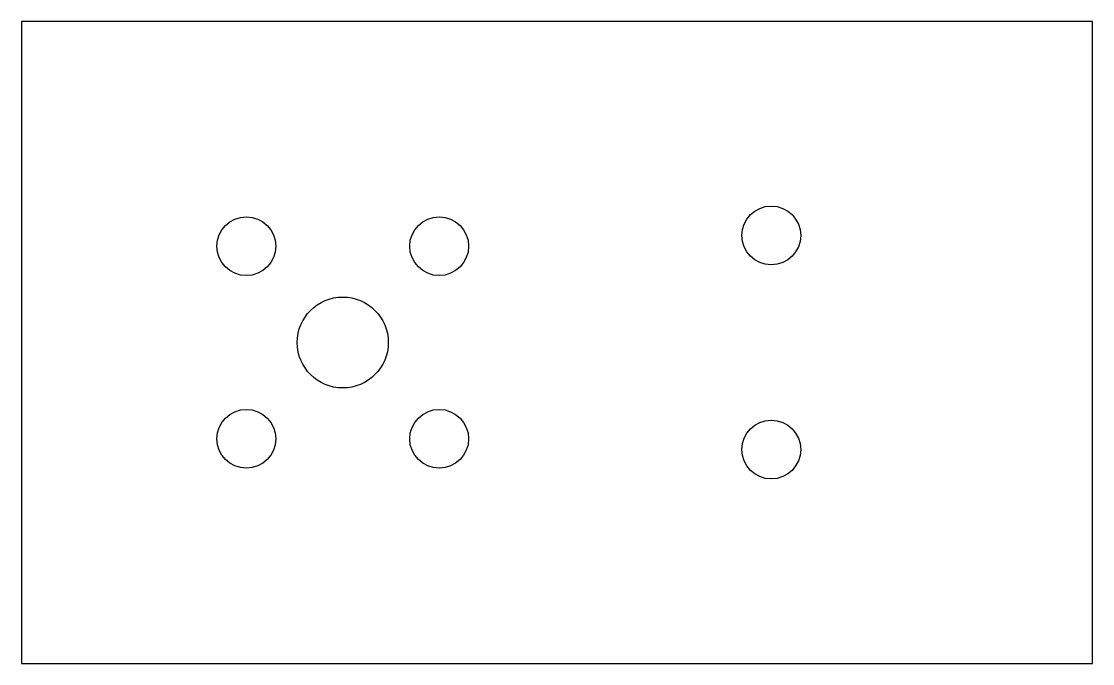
# Model space of a CAD drawing. Header units: millimetres. Extents: x -50 to 50, y -30 to 30.
import ezdxf

# ---------------------------------------------------------------- set-up
doc = ezdxf.new("R2010")
doc.units = ezdxf.units.MM

msp = doc.modelspace()

# ---------------------------------------------------------------- linework, layer by layer
at = {"layer": 'CUT'}
msp.add_lwpolyline([(-50, -30), (50, -30), (50, 30), (-50, 30)], close=True, dxfattribs=at)
at = {"layer": 'DRILL'}
for centre, radius in [((20, 10), 2.75), ((-29, 9), 2.75), ((-11, 9), 2.75), ((-20, 0), 4.25), ((-29, -9), 2.75), ((-11, -9), 2.75), ((20, -10), 2.75)]:
    msp.add_circle(centre, radius, dxfattribs=at)

doc.saveas('drawing.dxf')
